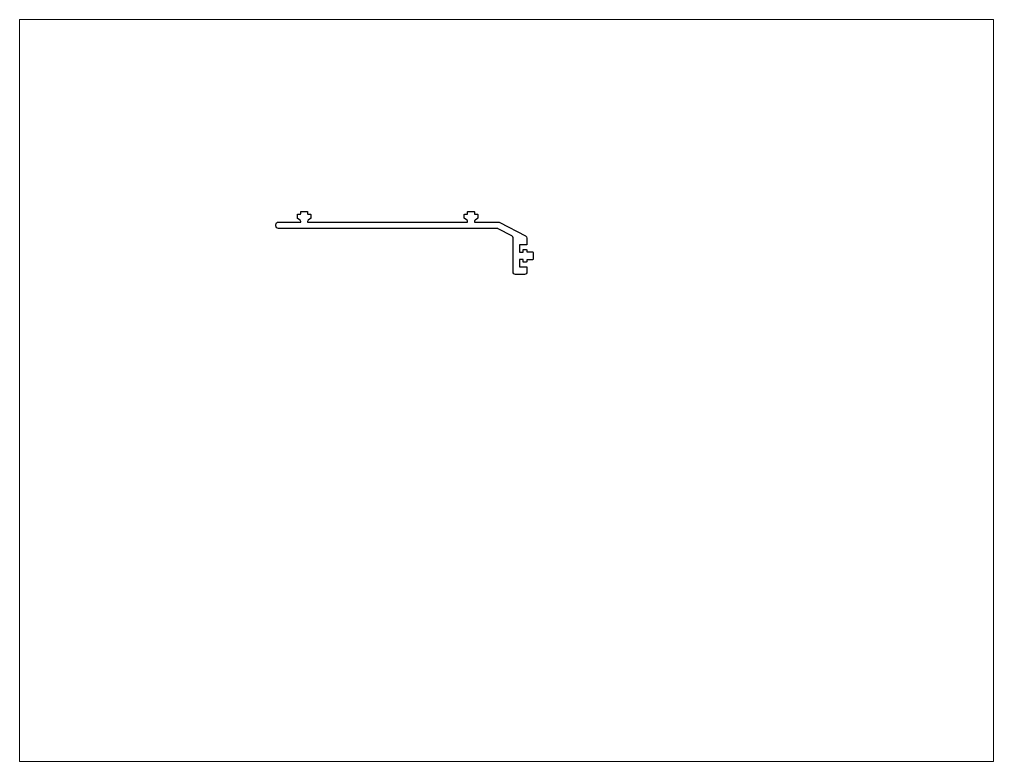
# Paper-space layout 'Layout1' of a CAD drawing. Extents: x 27 to 240, y 20 to 183.
# The model-space entities are those that its viewports show. They can reach past a viewport. Long polylines and large blocks are cut down to what shows.
import ezdxf

# ---------------------------------------------------------------- set-up
doc = ezdxf.new("R2010")
doc.units = 0
doc.header["$LTSCALE"] = 15
doc.layers.get('0').update_dxf_attribs({"linetype": 'CONTINUOUS'})
doc.layers.add('KALıN', color=7, linetype='CONTINUOUS')

msp = doc.modelspace()

# ---------------------------------------------------------------- linework, layer by layer
at = {"layer": 'KALıN', "ltscale": 2, "flags": 128}
msp.add_lwpolyline([(177.96, 200.19), (178.91, 200.19, -0.414214), (179.11, 199.99), (179.11, 198.57, -0.246109), (179.03, 198.4), (178.05, 197.73, 0.246109), (177.81, 197.27), (177.81, 196.99), (187.42, 196.99, -0.121476), (187.88, 196.87), (198.08, 191.52, -0.278713), (198.61, 190.63), (198.61, 188.19, -0.414214), (198.41, 187.99), (195.61, 187.99), (195.61, 185.09), (197.11, 185.09), (197.11, 185.99, -0.414214), (197.31, 186.19), (198.31, 186.19, -0.414214), (198.51, 185.99), (198.51, 185.19), (200.81, 185.19, -0.414214), (201.01, 184.99), (201.01, 182.29, -0.414214), (200.81, 182.09), (198.51, 182.09), (198.51, 181.29, -0.414214), (198.31, 181.09), (197.31, 181.09, -0.414214), (197.11, 181.29), (197.11, 182.19), (195.61, 182.19), (195.61, 179.29), (198.41, 179.29, -0.414214), (198.61, 179.09), (198.61, 177.24, -0.414214), (197.61, 176.24), (195.61, 176.24), (194.11, 176.24, -0.414214), (193.11, 177.24), (193.11, 190.7, 0.278713), (192.58, 191.58), (187.26, 194.37, 0.121476), (186.8, 194.49), (100.16, 194.49, -0.414214), (99.16, 195.49), (99.16, 195.99, -0.414214), (100.16, 196.99), (109.01, 196.99), (109.01, 197.27, 0.246109), (108.77, 197.73), (107.8, 198.4, -0.246109), (107.71, 198.57), (107.71, 199.99, -0.414214), (107.91, 200.19), (108.86, 200.19, 0.414214), (109.01, 200.34), (109.01, 200.99, -0.414214), (109.21, 201.19), (111.51, 201.19, -0.414214), (111.71, 200.99), (111.71, 200.34, 0.414214), (111.86, 200.19), (112.81, 200.19, -0.414214), (113.01, 199.99), (113.01, 198.57, -0.246109), (112.93, 198.4), (111.95, 197.73, 0.246109), (111.71, 197.27), (111.71, 196.99), (175.11, 196.99), (175.11, 197.27, 0.246109), (174.87, 197.73), (173.9, 198.4, -0.246109), (173.81, 198.57), (173.81, 199.99, -0.414214), (174.01, 200.19), (174.96, 200.19, 0.414214), (175.11, 200.34), (175.11, 200.99, -0.414214), (175.31, 201.19), (177.61, 201.19, -0.414214), (177.81, 200.99), (177.81, 200.34, 0.414214)], format="xyb", close=True, dxfattribs=at)

psp = doc.layouts.get("Layout1")

# ---------------------------------------------------------------- viewports
at = {"layer": '0', "color": 0, "linetype": 'BYBLOCK', "ltscale": 0.05}
psp.add_viewport(center=(133.35, 101.6), size=(213.36, 162.56), view_center_point=(190.51, 130.3), view_height=293.8955, dxfattribs=at)

doc.saveas('drawing.dxf')
